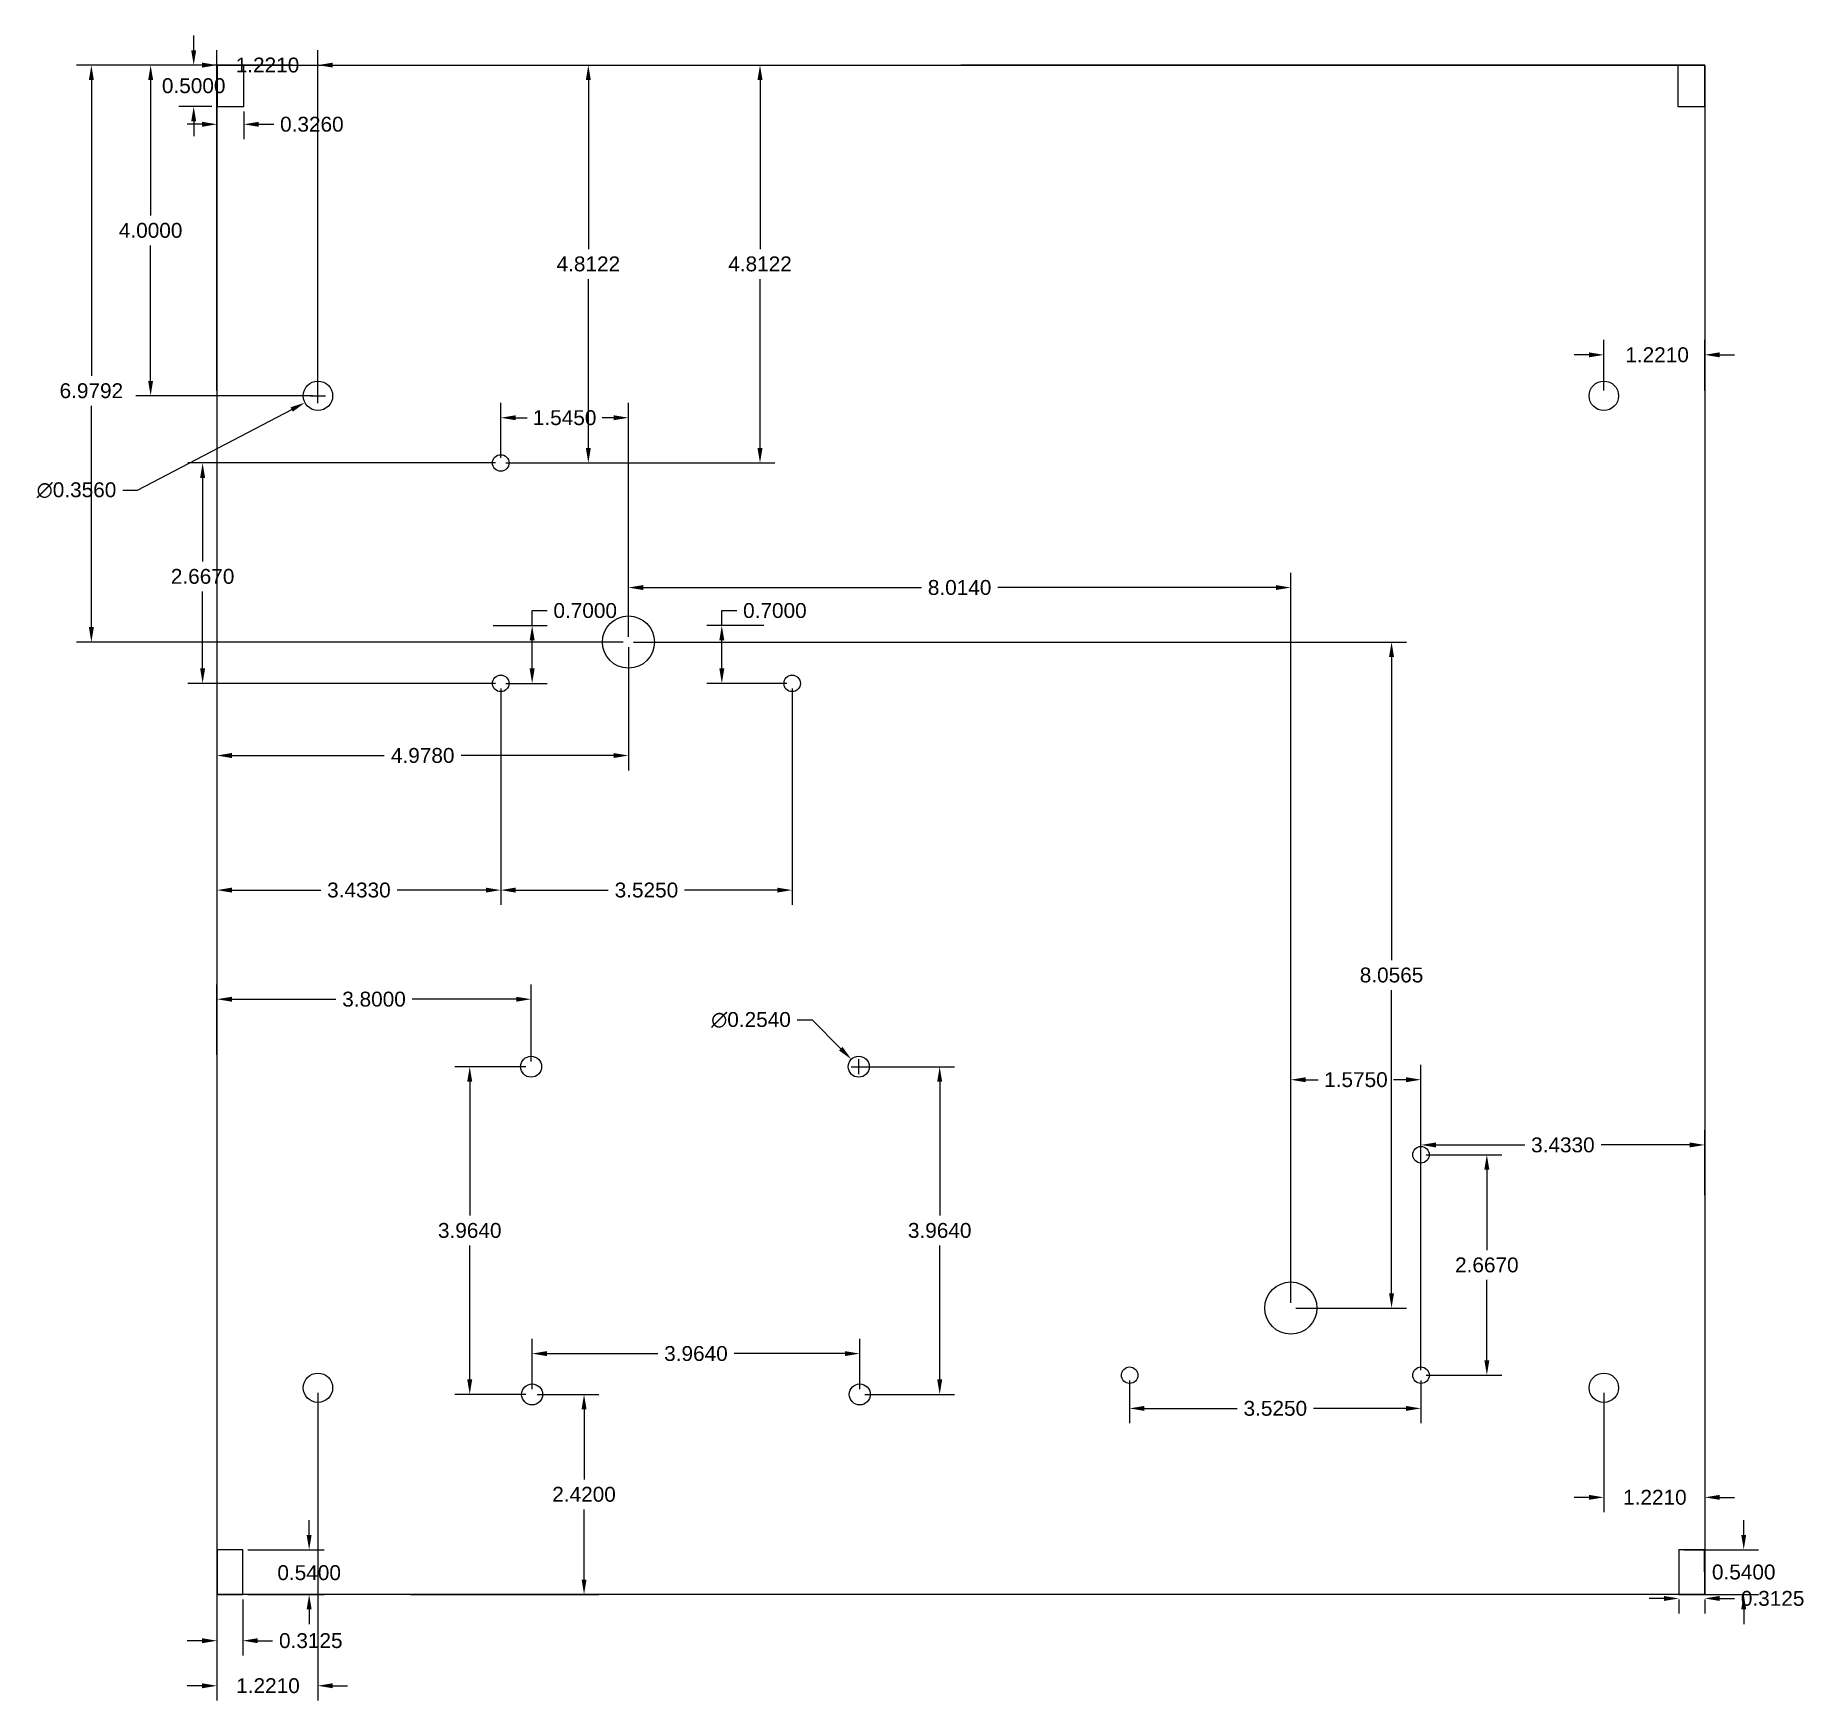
# Model space of a CAD drawing. Header units: inches. Extents: x 3.6 to 25, y 4.8 to 24.9.
import ezdxf

# ---------------------------------------------------------------- set-up
doc = ezdxf.new("R2010")
doc.units = ezdxf.units.IN
doc.header["$MEASUREMENT"] = 0
doc.layers.get('0').update_dxf_attribs({"color": 1})
doc.layers.add('dimensions', color=4, linetype='Continuous')
doc.layers.add('non-cut features', color=3, linetype='Continuous')
doc.styles.get("Standard").update_dxf_attribs({"font": 'Arial Regular.ttf'})
doc.dimstyles.get("Standard").update_dxf_attribs({"dimtxt": 0.18, "dimasz": 0.18, "dimexe": 0.18, "dimexo": 0.0625, "dimgap": 0.09, "dimtad": 0, "dimtih": 1, "dimtoh": 1, "dimdec": 4, "dimzin": 0, "dimdsep": 46, "dimtxsty": 'Standard', "dimcen": 0.09, "dimadec": 0, "dimazin": 0, "dimtfac": 1, "dimtdec": 4, "dimtofl": 0, "dimtmove": 0, "dimatfit": 3, "dimfxl": 1, "dimtolj": 1, "dimtzin": 0, "dimarcsym": 0})

# ---------------------------------------------------------------- blocks, each defined once
blk = doc.blocks.new('*D2')
at = {"layer": 'Defpoints', "color": 0, "transparency": 16777216}
for p in [(5.817, 24.573), (5.817, 20.573), (7.038, 20.573)]:
    blk.add_point(p, dxfattribs=at)
at = {"layer": 'dimensions', "color": 0, "lineweight": -2, "transparency": 16777216}
for p, q in [((5.817, 20.635), (5.817, 24.753)), ((7.038, 20.635), (7.038, 24.753)), ((5.637, 24.573), (5.457, 24.573)), ((7.218, 24.573), (7.398, 24.573))]:
    blk.add_line(p, q, dxfattribs=at)
at = {"layer": 'dimensions', "color": 0, "transparency": 16777216}
for points in [[(5.637, 24.603), (5.637, 24.543), (5.817, 24.573)], [(7.218, 24.603), (7.218, 24.543), (7.038, 24.573)]]:
    blk.add_solid(points, dxfattribs=at)
at = {"layer": 'dimensions', "color": 0, "transparency": 16777216, "insert": (6.428, 24.573), "char_height": 0.18, "attachment_point": 5}
blk.add_mtext('\\A1;1.2210', dxfattribs=at)
blk = doc.blocks.new('*D3')
at = {"layer": 'Defpoints', "color": 0, "transparency": 16777216}
for p in [(5.817, 19.573), (9.25, 17.094), (5.817, 14.593)]:
    blk.add_point(p, dxfattribs=at)
at = {"layer": 'dimensions', "color": 0, "lineweight": -2, "transparency": 16777216}
for p, q in [((5.817, 19.51), (5.817, 14.413)), ((9.25, 17.031), (9.25, 14.413)), ((5.997, 14.593), (7.072, 14.593)), ((9.07, 14.593), (7.996, 14.593))]:
    blk.add_line(p, q, dxfattribs=at)
at = {"layer": 'dimensions', "color": 0, "transparency": 16777216}
for points in [[(5.997, 14.623), (5.997, 14.563), (5.817, 14.593)], [(9.07, 14.623), (9.07, 14.563), (9.25, 14.593)]]:
    blk.add_solid(points, dxfattribs=at)
at = {"layer": 'dimensions', "color": 0, "transparency": 16777216, "insert": (7.534, 14.593), "char_height": 0.18, "attachment_point": 5}
blk.add_mtext('\\A1;3.4330', dxfattribs=at)
blk = doc.blocks.new('*D4')
at = {"layer": 'Defpoints', "color": 0, "transparency": 16777216}
for p in [(9.25, 17.094), (12.775, 17.094), (12.775, 14.593)]:
    blk.add_point(p, dxfattribs=at)
at = {"layer": 'dimensions', "color": 0, "lineweight": -2, "transparency": 16777216}
for p, q in [((9.25, 17.031), (9.25, 14.413)), ((12.775, 17.031), (12.775, 14.413)), ((9.43, 14.593), (10.551, 14.593)), ((12.595, 14.593), (11.475, 14.593))]:
    blk.add_line(p, q, dxfattribs=at)
at = {"layer": 'dimensions', "color": 0, "transparency": 16777216}
for points in [[(9.43, 14.623), (9.43, 14.563), (9.25, 14.593)], [(12.595, 14.623), (12.595, 14.563), (12.775, 14.593)]]:
    blk.add_solid(points, dxfattribs=at)
at = {"layer": 'dimensions', "color": 0, "transparency": 16777216, "insert": (11.013, 14.593), "char_height": 0.18, "attachment_point": 5}
blk.add_mtext('\\A1;3.5250', dxfattribs=at)
blk = doc.blocks.new('*D6')
at = {"layer": 'Defpoints', "color": 0, "transparency": 16777216}
for p in [(10.795, 17.594), (20.028, 17.594), (18.809, 9.537)]:
    blk.add_point(p, dxfattribs=at)
at = {"layer": 'dimensions', "color": 0, "lineweight": -2, "transparency": 16777216}
for p, q in [((10.858, 17.594), (20.208, 17.594)), ((20.028, 17.414), (20.028, 13.747)), ((20.028, 9.717), (20.028, 13.384)), ((18.872, 9.537), (20.208, 9.537))]:
    blk.add_line(p, q, dxfattribs=at)
at = {"layer": 'dimensions', "color": 0, "transparency": 16777216}
for points in [[(19.998, 17.414), (20.058, 17.414), (20.028, 17.594)], [(19.998, 9.717), (20.058, 9.717), (20.028, 9.537)]]:
    blk.add_solid(points, dxfattribs=at)
at = {"layer": 'dimensions', "color": 0, "transparency": 16777216, "insert": (20.028, 13.565), "char_height": 0.18, "attachment_point": 5}
blk.add_mtext('\\A1;8.0565', dxfattribs=at)
blk = doc.blocks.new('*D7')
at = {"layer": 'Defpoints', "color": 0, "transparency": 16777216}
for p in [(8.796, 24.573), (10.31, 24.573), (9.25, 19.76)]:
    blk.add_point(p, dxfattribs=at)
at = {"layer": 'dimensions', "color": 0, "lineweight": -2, "transparency": 16777216}
for p, q in [((8.858, 24.573), (10.49, 24.573)), ((10.31, 24.393), (10.31, 22.348)), ((10.31, 19.94), (10.31, 21.985)), ((9.313, 19.76), (10.49, 19.76))]:
    blk.add_line(p, q, dxfattribs=at)
at = {"layer": 'dimensions', "color": 0, "transparency": 16777216}
for points in [[(10.28, 24.393), (10.34, 24.393), (10.31, 24.573)], [(10.28, 19.94), (10.34, 19.94), (10.31, 19.76)]]:
    blk.add_solid(points, dxfattribs=at)
at = {"layer": 'dimensions', "color": 0, "transparency": 16777216, "insert": (10.31, 22.167), "char_height": 0.18, "attachment_point": 5}
blk.add_mtext('\\A1;4.8122', dxfattribs=at)
blk = doc.blocks.new('*D8')
at = {"layer": 'Defpoints', "color": 0, "transparency": 16777216}
for p in [(5.014, 24.573), (6.791, 24.573), (7.038, 20.573)]:
    blk.add_point(p, dxfattribs=at)
at = {"layer": 'dimensions', "color": 0, "lineweight": -2, "transparency": 16777216}
for p, q in [((6.729, 24.573), (4.834, 24.573)), ((5.014, 24.393), (5.014, 22.754)), ((5.014, 20.753), (5.014, 22.392)), ((6.976, 20.573), (4.834, 20.573))]:
    blk.add_line(p, q, dxfattribs=at)
at = {"layer": 'dimensions', "color": 0, "transparency": 16777216}
for points in [[(4.984, 24.393), (5.044, 24.393), (5.014, 24.573)], [(4.984, 20.753), (5.044, 20.753), (5.014, 20.573)]]:
    blk.add_solid(points, dxfattribs=at)
at = {"layer": 'dimensions', "color": 0, "transparency": 16777216, "insert": (5.014, 22.573), "char_height": 0.18, "attachment_point": 5}
blk.add_mtext('\\A1;4.0000', dxfattribs=at)
blk = doc.blocks.new('*D9')
at = {"layer": 'Defpoints', "color": 0, "transparency": 16777216}
for p in [(5.817, 20.135), (10.795, 17.594), (5.817, 16.221)]:
    blk.add_point(p, dxfattribs=at)
at = {"layer": 'dimensions', "color": 0, "lineweight": -2, "transparency": 16777216}
for p, q in [((5.817, 20.073), (5.817, 16.041)), ((10.795, 17.531), (10.795, 16.041)), ((5.997, 16.221), (7.839, 16.221)), ((10.615, 16.221), (8.773, 16.221))]:
    blk.add_line(p, q, dxfattribs=at)
at = {"layer": 'dimensions', "color": 0, "transparency": 16777216}
for points in [[(5.997, 16.251), (5.997, 16.191), (5.817, 16.221)], [(10.615, 16.251), (10.615, 16.191), (10.795, 16.221)]]:
    blk.add_solid(points, dxfattribs=at)
at = {"layer": 'dimensions', "color": 0, "transparency": 16777216, "insert": (8.306, 16.221), "char_height": 0.18, "attachment_point": 5}
blk.add_mtext('\\A1;4.9780', dxfattribs=at)
blk = doc.blocks.new('*D10')
at = {"layer": 'Defpoints', "color": 0, "transparency": 16777216}
for p in [(4.297, 24.573), (5.817, 24.573), (10.795, 17.594)]:
    blk.add_point(p, dxfattribs=at)
at = {"layer": 'dimensions', "color": 0, "lineweight": -2, "transparency": 16777216}
for p, q in [((5.755, 24.573), (4.117, 24.573)), ((4.297, 24.393), (4.297, 20.815)), ((4.297, 17.774), (4.297, 20.452)), ((10.733, 17.594), (4.117, 17.594))]:
    blk.add_line(p, q, dxfattribs=at)
at = {"layer": 'dimensions', "color": 0, "transparency": 16777216}
for points in [[(4.267, 24.393), (4.327, 24.393), (4.297, 24.573)], [(4.267, 17.774), (4.327, 17.774), (4.297, 17.594)]]:
    blk.add_solid(points, dxfattribs=at)
at = {"layer": 'dimensions', "color": 0, "transparency": 16777216, "insert": (4.297, 20.633), "char_height": 0.18, "attachment_point": 5}
blk.add_mtext('\\A1;6.9792', dxfattribs=at)
blk = doc.blocks.new('*D12')
at = {"layer": 'Defpoints', "color": 0, "transparency": 16777216}
for p in [(9.25, 19.76), (5.643, 17.094), (9.25, 17.094)]:
    blk.add_point(p, dxfattribs=at)
at = {"layer": 'dimensions', "color": 0, "lineweight": -2, "transparency": 16777216}
for p, q in [((9.188, 19.76), (5.463, 19.76)), ((5.643, 19.58), (5.643, 18.568)), ((5.643, 17.274), (5.643, 18.206)), ((9.188, 17.094), (5.463, 17.094))]:
    blk.add_line(p, q, dxfattribs=at)
at = {"layer": 'dimensions', "color": 0, "transparency": 16777216}
for points in [[(5.613, 19.58), (5.673, 19.58), (5.643, 19.76)], [(5.613, 17.274), (5.673, 17.274), (5.643, 17.094)]]:
    blk.add_solid(points, dxfattribs=at)
at = {"layer": 'dimensions', "color": 0, "transparency": 16777216, "insert": (5.643, 18.387), "char_height": 0.18, "attachment_point": 5}
blk.add_mtext('\\A1;2.6670', dxfattribs=at)
blk = doc.blocks.new('*D13')
at = {"layer": 'Defpoints', "color": 0, "transparency": 16777216}
for p in [(20.384, 11.392), (20.384, 8.725), (21.181, 8.725)]:
    blk.add_point(p, dxfattribs=at)
at = {"layer": 'dimensions', "color": 0, "lineweight": -2, "transparency": 16777216}
for p, q in [((20.447, 11.392), (21.361, 11.392)), ((21.181, 11.212), (21.181, 10.239)), ((21.181, 8.905), (21.181, 9.877)), ((20.447, 8.725), (21.361, 8.725))]:
    blk.add_line(p, q, dxfattribs=at)
at = {"layer": 'dimensions', "color": 0, "transparency": 16777216}
for points in [[(21.151, 11.212), (21.211, 11.212), (21.181, 11.392)], [(21.151, 8.905), (21.211, 8.905), (21.181, 8.725)]]:
    blk.add_solid(points, dxfattribs=at)
at = {"layer": 'dimensions', "color": 0, "transparency": 16777216, "insert": (21.181, 10.058), "char_height": 0.18, "attachment_point": 5}
blk.add_mtext('\\A1;2.6670', dxfattribs=at)
blk = doc.blocks.new('*D16')
at = {"layer": 'Defpoints', "color": 0, "transparency": 16777216}
for p in [(22.596, 8.573), (23.817, 8.573), (23.817, 7.247)]:
    blk.add_point(p, dxfattribs=at)
at = {"layer": 'dimensions', "color": 0, "lineweight": -2, "transparency": 16777216}
for p, q in [((22.596, 8.51), (22.596, 7.067)), ((23.817, 8.51), (23.817, 7.067)), ((22.416, 7.247), (22.236, 7.247)), ((23.997, 7.247), (24.177, 7.247))]:
    blk.add_line(p, q, dxfattribs=at)
at = {"layer": 'dimensions', "color": 0, "transparency": 16777216}
for points in [[(22.416, 7.277), (22.416, 7.217), (22.596, 7.247)], [(23.997, 7.277), (23.997, 7.217), (23.817, 7.247)]]:
    blk.add_solid(points, dxfattribs=at)
at = {"layer": 'dimensions', "color": 0, "transparency": 16777216, "insert": (23.214, 7.247), "char_height": 0.18, "attachment_point": 5}
blk.add_mtext('\\A1;1.2210', dxfattribs=at)
blk = doc.blocks.new('*D19')
at = {"layer": 'Defpoints', "color": 0, "transparency": 16777216}
for p in [(18.809, 12.299), (20.384, 11.392), (18.809, 9.537)]:
    blk.add_point(p, dxfattribs=at)
at = {"layer": 'dimensions', "color": 0, "lineweight": -2, "transparency": 16777216}
for p, q in [((18.809, 9.6), (18.809, 12.479)), ((20.384, 11.454), (20.384, 12.479)), ((18.989, 12.299), (19.142, 12.299)), ((20.204, 12.299), (20.051, 12.299))]:
    blk.add_line(p, q, dxfattribs=at)
at = {"layer": 'dimensions', "color": 0, "transparency": 16777216}
for points in [[(18.989, 12.329), (18.989, 12.269), (18.809, 12.299)], [(20.204, 12.329), (20.204, 12.269), (20.384, 12.299)]]:
    blk.add_solid(points, dxfattribs=at)
at = {"layer": 'dimensions', "color": 0, "transparency": 16777216, "insert": (19.597, 12.299), "char_height": 0.18, "attachment_point": 5}
blk.add_mtext('\\A1;1.5750', dxfattribs=at)
blk = doc.blocks.new('*D20')
at = {"layer": 'Defpoints', "color": 0, "transparency": 16777216}
for p in [(5.817, 8.573), (7.038, 8.573), (5.817, 4.968)]:
    blk.add_point(p, dxfattribs=at)
at = {"layer": 'dimensions', "color": 0, "lineweight": -2, "transparency": 16777216}
for p, q in [((5.817, 8.51), (5.817, 4.788)), ((7.038, 8.51), (7.038, 4.788)), ((5.637, 4.968), (5.457, 4.968)), ((7.218, 4.968), (7.398, 4.968))]:
    blk.add_line(p, q, dxfattribs=at)
at = {"layer": 'dimensions', "color": 0, "transparency": 16777216}
for points in [[(5.637, 4.998), (5.637, 4.938), (5.817, 4.968)], [(7.218, 4.998), (7.218, 4.938), (7.038, 4.968)]]:
    blk.add_solid(points, dxfattribs=at)
at = {"layer": 'dimensions', "color": 0, "transparency": 16777216, "insert": (6.434, 4.968), "char_height": 0.18, "attachment_point": 5}
blk.add_mtext('\\A1;1.2210', dxfattribs=at)
blk = doc.blocks.new('*D21')
at = {"layer": 'Defpoints', "color": 0, "transparency": 16777216}
for p in [(7.196, 20.655), (6.881, 20.49)]:
    blk.add_point(p, dxfattribs=at)
at = {"layer": 'dimensions', "color": 0, "lineweight": -2, "transparency": 16777216}
for p, q in [((6.948, 20.573), (7.128, 20.573)), ((7.038, 20.483), (7.038, 20.663)), ((4.857, 19.43), (6.721, 20.407)), ((4.677, 19.43), (4.857, 19.43))]:
    blk.add_line(p, q, dxfattribs=at)
at = {"layer": 'dimensions', "color": 0, "transparency": 16777216}
blk.add_solid([(6.707, 20.433), (6.735, 20.38), (6.881, 20.49)], dxfattribs=at)
at = {"layer": 'dimensions', "color": 0, "transparency": 16777216, "insert": (4.117, 19.43), "char_height": 0.18, "attachment_point": 5}
blk.add_mtext('\\A1;∅0.3560', dxfattribs=at)
blk = doc.blocks.new('*D22')
at = {"layer": 'Defpoints', "color": 0, "transparency": 16777216}
for p in [(23.817, 21.068), (22.596, 20.573), (23.817, 20.573)]:
    blk.add_point(p, dxfattribs=at)
at = {"layer": 'dimensions', "color": 0, "lineweight": -2, "transparency": 16777216}
for p, q in [((22.596, 20.635), (22.596, 21.248)), ((23.817, 20.635), (23.817, 21.248)), ((22.416, 21.068), (22.236, 21.068)), ((23.997, 21.068), (24.177, 21.068))]:
    blk.add_line(p, q, dxfattribs=at)
at = {"layer": 'dimensions', "color": 0, "transparency": 16777216}
for points in [[(22.416, 21.098), (22.416, 21.038), (22.596, 21.068)], [(23.997, 21.098), (23.997, 21.038), (23.817, 21.068)]]:
    blk.add_solid(points, dxfattribs=at)
at = {"layer": 'dimensions', "color": 0, "transparency": 16777216, "insert": (23.241, 21.068), "char_height": 0.18, "attachment_point": 5}
blk.add_mtext('\\A1;1.2210', dxfattribs=at)
blk = doc.blocks.new('*D23')
at = {"layer": 'Defpoints', "color": 0, "transparency": 16777216}
for p in [(23.817, 11.51), (23.817, 10.841), (20.384, 8.725)]:
    blk.add_point(p, dxfattribs=at)
at = {"layer": 'dimensions', "color": 0, "lineweight": -2, "transparency": 16777216}
for p, q in [((20.384, 8.787), (20.384, 11.69)), ((23.817, 10.904), (23.817, 11.69)), ((20.564, 11.51), (21.639, 11.51)), ((23.637, 11.51), (22.563, 11.51))]:
    blk.add_line(p, q, dxfattribs=at)
at = {"layer": 'dimensions', "color": 0, "transparency": 16777216}
for points in [[(20.564, 11.54), (20.564, 11.48), (20.384, 11.51)], [(23.637, 11.54), (23.637, 11.48), (23.817, 11.51)]]:
    blk.add_solid(points, dxfattribs=at)
at = {"layer": 'dimensions', "color": 0, "transparency": 16777216, "insert": (22.101, 11.51), "char_height": 0.18, "attachment_point": 5}
blk.add_mtext('\\A1;3.4330', dxfattribs=at)
blk = doc.blocks.new('*D24')
at = {"layer": 'Defpoints', "color": 0, "transparency": 16777216}
for p in [(18.809, 18.253), (10.795, 17.594), (18.809, 9.537)]:
    blk.add_point(p, dxfattribs=at)
at = {"layer": 'dimensions', "color": 0, "lineweight": -2, "transparency": 16777216}
for p, q in [((10.795, 17.656), (10.795, 18.433)), ((18.809, 9.6), (18.809, 18.433)), ((10.975, 18.253), (14.34, 18.253)), ((18.629, 18.253), (15.264, 18.253))]:
    blk.add_line(p, q, dxfattribs=at)
at = {"layer": 'dimensions', "color": 0, "transparency": 16777216}
for points in [[(10.975, 18.283), (10.975, 18.223), (10.795, 18.253)], [(18.629, 18.283), (18.629, 18.223), (18.809, 18.253)]]:
    blk.add_solid(points, dxfattribs=at)
at = {"layer": 'dimensions', "color": 0, "transparency": 16777216, "insert": (14.802, 18.253), "char_height": 0.18, "attachment_point": 5}
blk.add_mtext('\\A1;8.0140', dxfattribs=at)
blk = doc.blocks.new('*D25')
at = {"layer": 'Defpoints', "color": 0, "transparency": 16777216}
for p in [(9.095, 17.794), (9.63, 17.794), (9.25, 17.094)]:
    blk.add_point(p, dxfattribs=at)
at = {"layer": 'dimensions', "color": 0, "lineweight": -2, "transparency": 16777216}
for p, q in [((9.63, 17.794), (9.63, 17.974)), ((9.63, 17.974), (9.81, 17.974)), ((9.158, 17.794), (9.81, 17.794)), ((9.63, 17.274), (9.63, 17.614)), ((9.313, 17.094), (9.81, 17.094))]:
    blk.add_line(p, q, dxfattribs=at)
at = {"layer": 'dimensions', "color": 0, "transparency": 16777216}
for points in [[(9.6, 17.614), (9.66, 17.614), (9.63, 17.794)], [(9.6, 17.274), (9.66, 17.274), (9.63, 17.094)]]:
    blk.add_solid(points, dxfattribs=at)
at = {"layer": 'dimensions', "color": 0, "transparency": 16777216, "insert": (10.272, 17.974), "char_height": 0.18, "attachment_point": 5}
blk.add_mtext('\\A1;0.7000', dxfattribs=at)
blk = doc.blocks.new('*D26')
at = {"layer": 'Defpoints', "color": 0, "transparency": 16777216}
for p in [(11.925, 17.794), (12.495, 17.794), (12.775, 17.094)]:
    blk.add_point(p, dxfattribs=at)
at = {"layer": 'dimensions', "color": 0, "lineweight": -2, "transparency": 16777216}
for p, q in [((11.925, 17.794), (11.925, 17.974)), ((11.925, 17.974), (12.105, 17.974)), ((12.433, 17.794), (11.745, 17.794)), ((11.925, 17.274), (11.925, 17.614)), ((12.713, 17.094), (11.745, 17.094))]:
    blk.add_line(p, q, dxfattribs=at)
at = {"layer": 'dimensions', "color": 0, "transparency": 16777216}
for points in [[(11.895, 17.614), (11.955, 17.614), (11.925, 17.794)], [(11.895, 17.274), (11.955, 17.274), (11.925, 17.094)]]:
    blk.add_solid(points, dxfattribs=at)
at = {"layer": 'dimensions', "color": 0, "transparency": 16777216, "insert": (12.567, 17.974), "char_height": 0.18, "attachment_point": 5}
blk.add_mtext('\\A1;0.7000', dxfattribs=at)
blk = doc.blocks.new('*D28')
at = {"layer": 'Defpoints', "color": 0, "transparency": 16777216}
for p in [(10.795, 20.307), (9.25, 19.76), (10.795, 17.594)]:
    blk.add_point(p, dxfattribs=at)
at = {"layer": 'dimensions', "color": 0, "lineweight": -2, "transparency": 16777216}
for p, q in [((9.25, 19.823), (9.25, 20.487)), ((10.795, 17.656), (10.795, 20.487)), ((9.43, 20.307), (9.568, 20.307)), ((10.615, 20.307), (10.477, 20.307))]:
    blk.add_line(p, q, dxfattribs=at)
at = {"layer": 'dimensions', "color": 0, "transparency": 16777216}
for points in [[(9.43, 20.337), (9.43, 20.277), (9.25, 20.307)], [(10.615, 20.337), (10.615, 20.277), (10.795, 20.307)]]:
    blk.add_solid(points, dxfattribs=at)
at = {"layer": 'dimensions', "color": 0, "transparency": 16777216, "insert": (10.023, 20.307), "char_height": 0.18, "attachment_point": 5}
blk.add_mtext('\\A1;1.5450', dxfattribs=at)
blk = doc.blocks.new('*D29')
at = {"layer": 'Defpoints', "color": 0, "transparency": 16777216}
for p in [(5.535, 24.573), (5.817, 24.573), (5.817, 24.073)]:
    blk.add_point(p, dxfattribs=at)
at = {"layer": 'dimensions', "color": 0, "lineweight": -2, "transparency": 16777216}
for p, q in [((5.535, 24.753), (5.535, 24.933)), ((5.755, 24.573), (5.355, 24.573)), ((5.755, 24.073), (5.355, 24.073)), ((5.535, 23.893), (5.535, 23.713))]:
    blk.add_line(p, q, dxfattribs=at)
at = {"layer": 'dimensions', "color": 0, "transparency": 16777216}
for points in [[(5.505, 24.753), (5.565, 24.753), (5.535, 24.573)], [(5.505, 23.893), (5.565, 23.893), (5.535, 24.073)]]:
    blk.add_solid(points, dxfattribs=at)
at = {"layer": 'dimensions', "color": 0, "transparency": 16777216, "insert": (5.535, 24.323), "char_height": 0.18, "attachment_point": 5}
blk.add_mtext('\\A1;0.5000', dxfattribs=at)
blk = doc.blocks.new('*D30')
at = {"layer": 'Defpoints', "color": 0, "transparency": 16777216}
for p in [(5.817, 24.073), (6.143, 24.073), (6.143, 23.857)]:
    blk.add_point(p, dxfattribs=at)
at = {"layer": 'dimensions', "color": 0, "lineweight": -2, "transparency": 16777216}
for p, q in [((5.817, 24.01), (5.817, 23.677)), ((6.143, 24.011), (6.143, 23.677)), ((5.637, 23.857), (5.457, 23.857)), ((6.323, 23.857), (6.503, 23.857))]:
    blk.add_line(p, q, dxfattribs=at)
at = {"layer": 'dimensions', "color": 0, "transparency": 16777216}
for points in [[(5.637, 23.887), (5.637, 23.827), (5.817, 23.857)], [(6.323, 23.887), (6.323, 23.827), (6.143, 23.857)]]:
    blk.add_solid(points, dxfattribs=at)
at = {"layer": 'dimensions', "color": 0, "transparency": 16777216, "insert": (6.965, 23.857), "char_height": 0.18, "attachment_point": 5}
blk.add_mtext('\\A1;0.3260', dxfattribs=at)
blk = doc.blocks.new('*D32')
at = {"layer": 'Defpoints', "color": 0, "transparency": 16777216}
for p in [(6.13, 6.613), (6.13, 6.073), (6.932, 6.073)]:
    blk.add_point(p, dxfattribs=at)
at = {"layer": 'dimensions', "color": 0, "lineweight": -2, "transparency": 16777216}
for p, q in [((6.932, 6.793), (6.932, 6.973)), ((6.192, 6.613), (7.112, 6.613)), ((6.192, 6.073), (7.112, 6.073)), ((6.932, 5.893), (6.932, 5.713))]:
    blk.add_line(p, q, dxfattribs=at)
at = {"layer": 'dimensions', "color": 0, "transparency": 16777216}
for points in [[(6.902, 6.793), (6.962, 6.793), (6.932, 6.613)], [(6.902, 5.893), (6.962, 5.893), (6.932, 6.073)]]:
    blk.add_solid(points, dxfattribs=at)
at = {"layer": 'dimensions', "color": 0, "transparency": 16777216, "insert": (6.932, 6.335), "char_height": 0.18, "attachment_point": 5}
blk.add_mtext('\\A1;0.5400', dxfattribs=at)
blk = doc.blocks.new('*D33')
at = {"layer": 'Defpoints', "color": 0, "transparency": 16777216}
for p in [(23.504, 6.613), (23.505, 6.073), (24.289, 6.073)]:
    blk.add_point(p, dxfattribs=at)
at = {"layer": 'dimensions', "color": 0, "lineweight": -2, "transparency": 16777216}
for p, q in [((24.289, 6.793), (24.289, 6.973)), ((23.566, 6.613), (24.469, 6.613)), ((23.567, 6.073), (24.469, 6.073)), ((24.289, 5.893), (24.289, 5.713))]:
    blk.add_line(p, q, dxfattribs=at)
at = {"layer": 'dimensions', "color": 0, "transparency": 16777216}
for points in [[(24.259, 6.793), (24.319, 6.793), (24.289, 6.613)], [(24.259, 5.893), (24.319, 5.893), (24.289, 6.073)]]:
    blk.add_solid(points, dxfattribs=at)
at = {"layer": 'dimensions', "color": 0, "transparency": 16777216, "insert": (24.289, 6.343), "char_height": 0.18, "attachment_point": 5}
blk.add_mtext('\\A1;0.5400', dxfattribs=at)
blk = doc.blocks.new('*D34')
at = {"layer": 'Defpoints', "color": 0, "transparency": 16777216}
for p in [(23.505, 6.073), (23.817, 6.073), (23.817, 6.024)]:
    blk.add_point(p, dxfattribs=at)
at = {"layer": 'dimensions', "color": 0, "lineweight": -2, "transparency": 16777216}
for p, q in [((23.325, 6.024), (23.145, 6.024)), ((23.505, 6.01), (23.505, 5.844)), ((23.817, 6.01), (23.817, 5.844)), ((23.997, 6.024), (24.177, 6.024))]:
    blk.add_line(p, q, dxfattribs=at)
at = {"layer": 'dimensions', "color": 0, "transparency": 16777216}
for points in [[(23.325, 6.054), (23.325, 5.994), (23.505, 6.024)], [(23.997, 6.054), (23.997, 5.994), (23.817, 6.024)]]:
    blk.add_solid(points, dxfattribs=at)
at = {"layer": 'dimensions', "color": 0, "transparency": 16777216, "insert": (24.639, 6.024), "char_height": 0.18, "attachment_point": 5}
blk.add_mtext('\\A1;0.3125', dxfattribs=at)
blk = doc.blocks.new('*D35')
at = {"layer": 'Defpoints', "color": 0, "transparency": 16777216}
for p in [(5.817, 6.073), (6.13, 6.073), (6.13, 5.513)]:
    blk.add_point(p, dxfattribs=at)
at = {"layer": 'dimensions', "color": 0, "lineweight": -2, "transparency": 16777216}
for p, q in [((5.817, 6.01), (5.817, 5.333)), ((6.13, 6.011), (6.13, 5.333)), ((5.637, 5.513), (5.457, 5.513)), ((6.31, 5.513), (6.49, 5.513))]:
    blk.add_line(p, q, dxfattribs=at)
at = {"layer": 'dimensions', "color": 0, "transparency": 16777216}
for points in [[(5.637, 5.543), (5.637, 5.483), (5.817, 5.513)], [(6.31, 5.543), (6.31, 5.483), (6.13, 5.513)]]:
    blk.add_solid(points, dxfattribs=at)
at = {"layer": 'dimensions', "color": 0, "transparency": 16777216, "insert": (6.952, 5.513), "char_height": 0.18, "attachment_point": 5}
blk.add_mtext('\\A1;0.3125', dxfattribs=at)
blk = doc.blocks.new('*D36')
at = {"layer": 'Defpoints', "color": 0, "transparency": 16777216}
for p in [(16.859, 8.725), (20.384, 8.725), (20.384, 8.323)]:
    blk.add_point(p, dxfattribs=at)
at = {"layer": 'dimensions', "color": 0, "lineweight": -2, "transparency": 16777216}
for p, q in [((16.859, 8.662), (16.859, 8.143)), ((20.384, 8.662), (20.384, 8.143)), ((17.039, 8.323), (18.16, 8.323)), ((20.204, 8.323), (19.084, 8.323))]:
    blk.add_line(p, q, dxfattribs=at)
at = {"layer": 'dimensions', "color": 0, "transparency": 16777216}
for points in [[(17.039, 8.353), (17.039, 8.293), (16.859, 8.323)], [(20.204, 8.353), (20.204, 8.293), (20.384, 8.323)]]:
    blk.add_solid(points, dxfattribs=at)
at = {"layer": 'dimensions', "color": 0, "transparency": 16777216, "insert": (18.622, 8.323), "char_height": 0.18, "attachment_point": 5}
blk.add_mtext('\\A1;3.5250', dxfattribs=at)
blk = doc.blocks.new('*D55')
at = {"layer": 'Defpoints', "color": 0, "transparency": 16777216}
for p in [(13.594, 8.986), (9.63, 8.493), (13.594, 8.493)]:
    blk.add_point(p, dxfattribs=at)
at = {"layer": 'dimensions', "color": 0, "lineweight": -2, "transparency": 16777216}
for p, q in [((9.63, 8.555), (9.63, 9.166)), ((9.81, 8.986), (11.15, 8.986)), ((13.414, 8.986), (12.074, 8.986)), ((13.594, 8.555), (13.594, 9.166))]:
    blk.add_line(p, q, dxfattribs=at)
at = {"layer": 'dimensions', "color": 0, "transparency": 16777216}
for points in [[(9.81, 9.016), (9.81, 8.956), (9.63, 8.986)], [(13.414, 9.016), (13.414, 8.956), (13.594, 8.986)]]:
    blk.add_solid(points, dxfattribs=at)
at = {"layer": 'dimensions', "color": 0, "transparency": 16777216, "insert": (11.612, 8.986), "char_height": 0.18, "attachment_point": 5}
blk.add_mtext('\\A1;3.9640', dxfattribs=at)
blk = doc.blocks.new('*D58')
at = {"layer": 'Defpoints', "color": 0, "transparency": 16777216}
for p in [(13.581, 12.457), (14.561, 12.457), (13.594, 8.493)]:
    blk.add_point(p, dxfattribs=at)
at = {"layer": 'dimensions', "color": 0, "lineweight": -2, "transparency": 16777216}
for p, q in [((13.644, 12.457), (14.741, 12.457)), ((14.561, 12.277), (14.561, 10.656)), ((14.561, 8.673), (14.561, 10.293)), ((13.656, 8.493), (14.741, 8.493))]:
    blk.add_line(p, q, dxfattribs=at)
at = {"layer": 'dimensions', "color": 0, "transparency": 16777216}
for points in [[(14.531, 12.277), (14.591, 12.277), (14.561, 12.457)], [(14.531, 8.673), (14.591, 8.673), (14.561, 8.493)]]:
    blk.add_solid(points, dxfattribs=at)
at = {"layer": 'dimensions', "color": 0, "transparency": 16777216, "insert": (14.561, 10.475), "char_height": 0.18, "attachment_point": 5}
blk.add_mtext('\\A1;3.9640', dxfattribs=at)
blk = doc.blocks.new('*D59')
at = {"layer": 'Defpoints', "color": 0, "transparency": 16777216}
for p in [(9.63, 8.493), (8.098, 6.073), (10.258, 6.073)]:
    blk.add_point(p, dxfattribs=at)
at = {"layer": 'dimensions', "color": 0, "lineweight": -2, "transparency": 16777216}
for p, q in [((9.692, 8.493), (10.438, 8.493)), ((10.258, 8.313), (10.258, 7.464)), ((10.258, 6.253), (10.258, 7.101)), ((8.16, 6.073), (10.438, 6.073))]:
    blk.add_line(p, q, dxfattribs=at)
at = {"layer": 'dimensions', "color": 0, "transparency": 16777216}
for points in [[(10.228, 8.313), (10.288, 8.313), (10.258, 8.493)], [(10.228, 6.253), (10.288, 6.253), (10.258, 6.073)]]:
    blk.add_solid(points, dxfattribs=at)
at = {"layer": 'dimensions', "color": 0, "transparency": 16777216, "insert": (10.258, 7.283), "char_height": 0.18, "attachment_point": 5}
blk.add_mtext('\\A1;2.4200', dxfattribs=at)
blk = doc.blocks.new('*D60')
at = {"layer": 'Defpoints', "color": 0, "transparency": 16777216}
for p in [(5.817, 13.273), (5.817, 12.537), (9.617, 12.457)]:
    blk.add_point(p, dxfattribs=at)
at = {"layer": 'dimensions', "color": 0, "lineweight": -2, "transparency": 16777216}
for p, q in [((5.817, 12.599), (5.817, 13.453)), ((5.997, 13.273), (7.255, 13.273)), ((9.437, 13.273), (8.179, 13.273)), ((9.617, 12.519), (9.617, 13.453))]:
    blk.add_line(p, q, dxfattribs=at)
at = {"layer": 'dimensions', "color": 0, "transparency": 16777216}
for points in [[(5.997, 13.303), (5.997, 13.243), (5.817, 13.273)], [(9.437, 13.303), (9.437, 13.243), (9.617, 13.273)]]:
    blk.add_solid(points, dxfattribs=at)
at = {"layer": 'dimensions', "color": 0, "transparency": 16777216, "insert": (7.717, 13.273), "char_height": 0.18, "attachment_point": 5}
blk.add_mtext('\\A1;3.8000', dxfattribs=at)
blk = doc.blocks.new('*D61')
at = {"layer": 'Defpoints', "color": 0, "transparency": 16777216}
for p in [(9.617, 12.457), (8.875, 8.493), (9.617, 8.493)]:
    blk.add_point(p, dxfattribs=at)
at = {"layer": 'dimensions', "color": 0, "lineweight": -2, "transparency": 16777216}
for p, q in [((9.555, 12.457), (8.695, 12.457)), ((8.875, 12.277), (8.875, 10.656)), ((8.875, 8.673), (8.875, 10.293)), ((9.555, 8.493), (8.695, 8.493))]:
    blk.add_line(p, q, dxfattribs=at)
at = {"layer": 'dimensions', "color": 0, "transparency": 16777216}
for points in [[(8.845, 12.277), (8.905, 12.277), (8.875, 12.457)], [(8.845, 8.673), (8.905, 8.673), (8.875, 8.493)]]:
    blk.add_solid(points, dxfattribs=at)
at = {"layer": 'dimensions', "color": 0, "transparency": 16777216, "insert": (8.875, 10.475), "char_height": 0.18, "attachment_point": 5}
blk.add_mtext('\\A1;3.9640', dxfattribs=at)
blk = doc.blocks.new('*D62')
at = {"layer": 'Defpoints', "color": 0, "transparency": 16777216}
for p in [(13.492, 12.547), (13.671, 12.367)]:
    blk.add_point(p, dxfattribs=at)
at = {"layer": 'dimensions', "color": 0, "lineweight": -2, "transparency": 16777216}
for p, q in [((12.838, 13.022), (13.018, 13.022)), ((13.018, 13.022), (13.365, 12.674)), ((13.491, 12.457), (13.671, 12.457)), ((13.581, 12.367), (13.581, 12.547))]:
    blk.add_line(p, q, dxfattribs=at)
at = {"layer": 'dimensions', "color": 0, "transparency": 16777216}
blk.add_solid([(13.386, 12.695), (13.343, 12.653), (13.492, 12.547)], dxfattribs=at)
at = {"layer": 'dimensions', "color": 0, "transparency": 16777216, "insert": (12.278, 13.022), "char_height": 0.18, "attachment_point": 5}
blk.add_mtext('\\A1;∅0.2540', dxfattribs=at)
blk = doc.blocks.new('*D63')
at = {"layer": 'Defpoints', "color": 0, "transparency": 16777216}
for p in [(9.25, 24.573), (12.387, 24.573), (9.25, 19.76)]:
    blk.add_point(p, dxfattribs=at)
at = {"layer": 'dimensions', "color": 0, "lineweight": -2, "transparency": 16777216}
for p, q in [((9.313, 24.573), (12.567, 24.573)), ((12.387, 24.393), (12.387, 22.348)), ((12.387, 19.94), (12.387, 21.985)), ((9.313, 19.76), (12.567, 19.76))]:
    blk.add_line(p, q, dxfattribs=at)
at = {"layer": 'dimensions', "color": 0, "transparency": 16777216}
for points in [[(12.357, 24.393), (12.417, 24.393), (12.387, 24.573)], [(12.357, 19.94), (12.417, 19.94), (12.387, 19.76)]]:
    blk.add_solid(points, dxfattribs=at)
at = {"layer": 'dimensions', "color": 0, "transparency": 16777216, "insert": (12.387, 22.167), "char_height": 0.18, "attachment_point": 5}
blk.add_mtext('\\A1;4.8122', dxfattribs=at)

msp = doc.modelspace()

# ---------------------------------------------------------------- linework, layer by layer
for q in [(14.81733, 24.57273), (23.81733, 24.57273)]:
    msp.add_line((23.81733, 24.57273), q)
for points in [[(5.81733, 24.07273), (6.14333, 24.07349), (6.14333, 24.57349), (5.81733, 24.57273)], [(5.81733, 24.57273), (23.81733, 24.57273), (23.81733, 6.07273), (5.81733, 6.07273)], [(23.4929, 24.07263), (23.8189, 24.07261), (23.81937, 24.5726), (23.49337, 24.57207)], [(5.81733, 6.07273), (6.12983, 6.0732), (6.12976, 6.6132), (5.81726, 6.61273)], [(23.50454, 6.07282), (23.81704, 6.07273), (23.81607, 6.61272), (23.50357, 6.61281)]]:
    msp.add_lwpolyline(points, close=True)
for centre, radius in [((7.03837, 20.57273), 0.178), ((22.59637, 20.57273), 0.178), ((9.25031, 19.76048), 0.1), ((9.25033, 17.09353), 0.1), ((12.77534, 17.09357), 0.1), ((9.61733, 12.45673), 0.127), ((13.58133, 12.45672), 0.127), ((20.38433, 11.39153), 0.1), ((16.85938, 8.72453), 0.1), ((20.38433, 8.72453), 0.1), ((7.03833, 8.57273), 0.178), ((9.6299, 8.4927), 0.127), ((13.59389, 8.49269), 0.127), ((22.59633, 8.57273), 0.178)]:
    msp.add_circle(centre, radius)
at = {"layer": 'non-cut features'}
for centre in [(10.79533, 17.59353), (18.80933, 9.53703)]:
    msp.add_circle(centre, 0.31548, dxfattribs=at)
for p in [(23.31733, 24.57273), (23.81733, 6.57273), (5.81733, 6.07273)]:
    msp.add_point(p, dxfattribs=at)

# ---------------------------------------------------------------- dimensions: what is measured, and where the dimension line sits
at = {"layer": 'dimensions'}
for base, p1, p2, picture, middle in [((5.53457, 24.57273), (5.81733, 24.07273), (5.81733, 24.57273), '*D29', (5.53457, 24.32273)), ((10.310299, 24.572729), (9.250309, 19.760481), (8.795609, 24.572729), '*D7', (10.310299, 22.166605)), ((12.387189, 24.572729), (9.250309, 19.760481), (9.250309, 24.572729), '*D63', (12.387189, 22.166605)), ((9.63034, 17.79353), (9.25033, 17.09353), (9.09533, 17.79353), '*D25', (10.27237, 17.97353)), ((11.92522, 17.79353), (12.77534, 17.09357), (12.49534, 17.79353), '*D26', (12.56725, 17.97353)), ((20.02838, 17.59353), (18.80933, 9.53703), (10.79533, 17.59353), '*D6', (20.02838, 13.56528)), ((8.87479, 8.4927), (9.61733, 12.45673), (9.61733, 8.4927), '*D61', (8.87479, 10.47471)), ((14.56122, 12.45672), (13.59389, 8.49269), (13.58133, 12.45672), '*D58', (14.56122, 10.47471)), ((21.18093, 8.72453), (20.38433, 11.39153), (20.38433, 8.72453), '*D13', (21.18093, 10.05803))]:
    dim = msp.add_linear_dim(base=base, p1=p1, p2=p2, angle=90, dimstyle='Standard', dxfattribs=at)
    dim.commit()
    dim.dimension.update_dxf_attribs({"geometry": picture, "text_midpoint": middle})
for base, p1, p2, picture, middle in [((5.81733, 24.57273), (7.03837, 20.57273), (5.81733, 20.57273), '*D2', (6.42785, 24.57273)), ((6.14333, 23.85682), (5.81733, 24.07273), (6.14333, 24.07349), '*D30', (6.96537, 23.85682)), ((10.79533, 20.30664), (9.25031, 19.76048), (10.79533, 17.59353), '*D28', (10.02282, 20.30664)), ((5.81733, 16.22104), (10.79533, 17.59353), (5.81733, 20.13523), '*D9', (8.30633, 16.22104)), ((5.81733, 14.5932), (9.25033, 17.09353), (5.81733, 19.57273), '*D3', (7.53383, 14.5932)), ((18.80933, 18.25306), (10.79533, 17.59353), (18.80933, 9.53703), '*D24', (14.80233, 18.25306)), ((12.77534, 14.5932), (9.25033, 17.09353), (12.77534, 17.09357), '*D4', (11.01284, 14.5932)), ((18.80933, 12.29944), (20.38433, 11.39153), (18.80933, 9.53703), '*D19', (19.59683, 12.29944)), ((23.81733, 11.51023), (20.38433, 8.72453), (23.81733, 10.84123), '*D23', (22.10083, 11.51023)), ((13.59389, 8.98575), (9.6299, 8.4927), (13.59389, 8.49269), '*D55', (11.6119, 8.98575)), ((20.3843339883, 8.3229290561), (16.8593839883, 8.7245289208), (20.3843339883, 8.7245289208), '*D36', (18.6218589883, 8.3229290561)), ((23.81704, 6.024), (23.50454, 6.07282), (23.81704, 6.07282), '*D34', (24.63907, 6.024))]:
    dim = msp.add_linear_dim(base=base, p1=p1, p2=p2, dimstyle='Standard', dxfattribs=at)
    dim.commit()
    dim.dimension.update_dxf_attribs({"geometry": picture, "text_midpoint": middle})
for base, p1, p2, picture, middle in [((4.29672, 24.57273), (10.79533, 17.59353), (5.81733, 24.57273), '*D10', (4.29672, 20.63345)), ((5.01363, 24.57273), (7.03837, 20.57273), (6.79107, 24.57273), '*D8', (5.01363, 22.57273)), ((5.642828, 17.093529), (9.250309, 19.760481), (9.250334, 17.093529), '*D12', (5.642828, 18.38683)), ((10.25794, 6.07273), (9.6299, 8.4927), (8.0978, 6.07273), '*D59', (10.25794, 7.28272)), ((6.93204, 6.0732), (6.12976, 6.6132), (6.12983, 6.0732), '*D32', (6.93204, 6.33502)), ((24.2889, 6.07282), (23.50357, 6.61281), (23.50454, 6.07282), '*D33', (24.2889, 6.34281))]:
    dim = msp.add_linear_dim(base=base, p1=p1, p2=p2, angle=90, dimstyle='Standard', dxfattribs=at)
    dim.commit()
    dim.dimension.update_dxf_attribs({"geometry": picture, "text_midpoint": middle, "dimtype": 160})
for base, p1, p2, picture, middle in [((23.81733, 21.06788), (22.59637, 20.57273), (23.81733, 20.57273), '*D22', (23.24134, 21.06788)), ((5.81733, 13.27274), (9.61733, 12.45673), (5.81733, 12.53673), '*D60', (7.71733, 13.27274)), ((5.81733, 4.9681), (7.03833, 8.57273), (5.81733, 8.57273), '*D20', (6.43359, 4.9681)), ((23.81733, 7.24744), (22.59633, 8.57273), (23.81733, 8.57273), '*D16', (23.21408, 7.24744)), ((6.12983, 5.51317), (5.81733, 6.07273), (6.12983, 6.0732), '*D35', (6.95186, 5.51317))]:
    dim = msp.add_linear_dim(base=base, p1=p1, p2=p2, dimstyle='Standard', dxfattribs=at)
    dim.commit()
    dim.dimension.update_dxf_attribs({"geometry": picture, "text_midpoint": middle, "dimtype": 160})
for p1, p2, picture, middle in [((7.19603, 20.65534), (6.8807, 20.49011), '*D21', (4.11715, 19.42995)), ((13.67097, 12.36676), (13.49168, 12.54668), '*D62', (12.27752, 13.02226))]:
    dim = msp.add_diameter_dim_2p(p1=p1, p2=p2, dimstyle='Standard', dxfattribs=at)
    dim.commit()
    dim.dimension.update_dxf_attribs({"geometry": picture, "text_midpoint": middle, "dimtype": 163})

doc.saveas('drawing.dxf')
